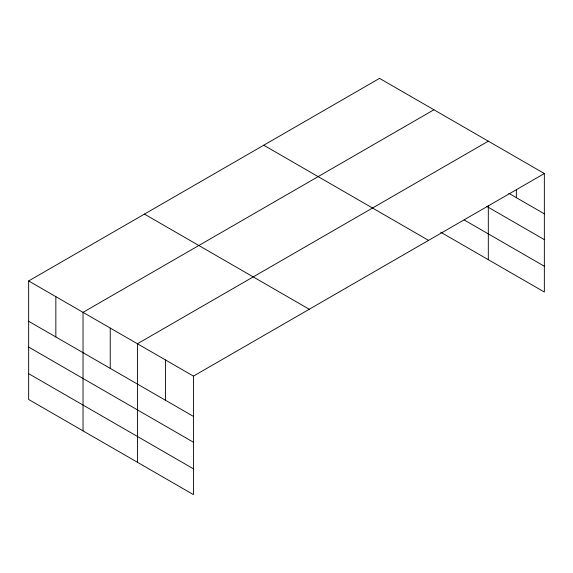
<?xml version="1.0" encoding="UTF-8"?>
<svg xmlns="http://www.w3.org/2000/svg" width="573" height="573" viewBox="0 0 573 573"><rect width="100%" height="100%" fill="white"/><g stroke="black" fill="none" stroke-linecap="round" stroke-linejoin="round"><path stroke-width="0.86" d="M488.318 205.514L488.318 259.691M440.723 232.215L544.35 292.044L544.35 173.526L379.541 78.372L28.65 280.956L28.65 399.474L193.459 494.628L193.459 376.11L28.65 280.956M433.926 109.772L83.035 312.357L83.035 430.875M488.318 141.173L137.427 343.757L137.427 462.275M193.459 376.11L544.35 173.526M508.76 193.287L544.35 213.836M486.806 206.423L544.35 239.65M464.144 219.932L544.35 266.237M263.745 145.22L428.554 240.374M144.446 214.101L309.255 309.255M28.65 321.274L193.459 416.421M28.65 347.08L193.459 442.234M28.65 373.668L193.459 468.821M516.33 189.778L516.33 197.664M165.439 359.93L165.439 400.248M110.231 328.057L110.231 368.367M55.846 296.656L55.846 336.967"/></g></svg>
